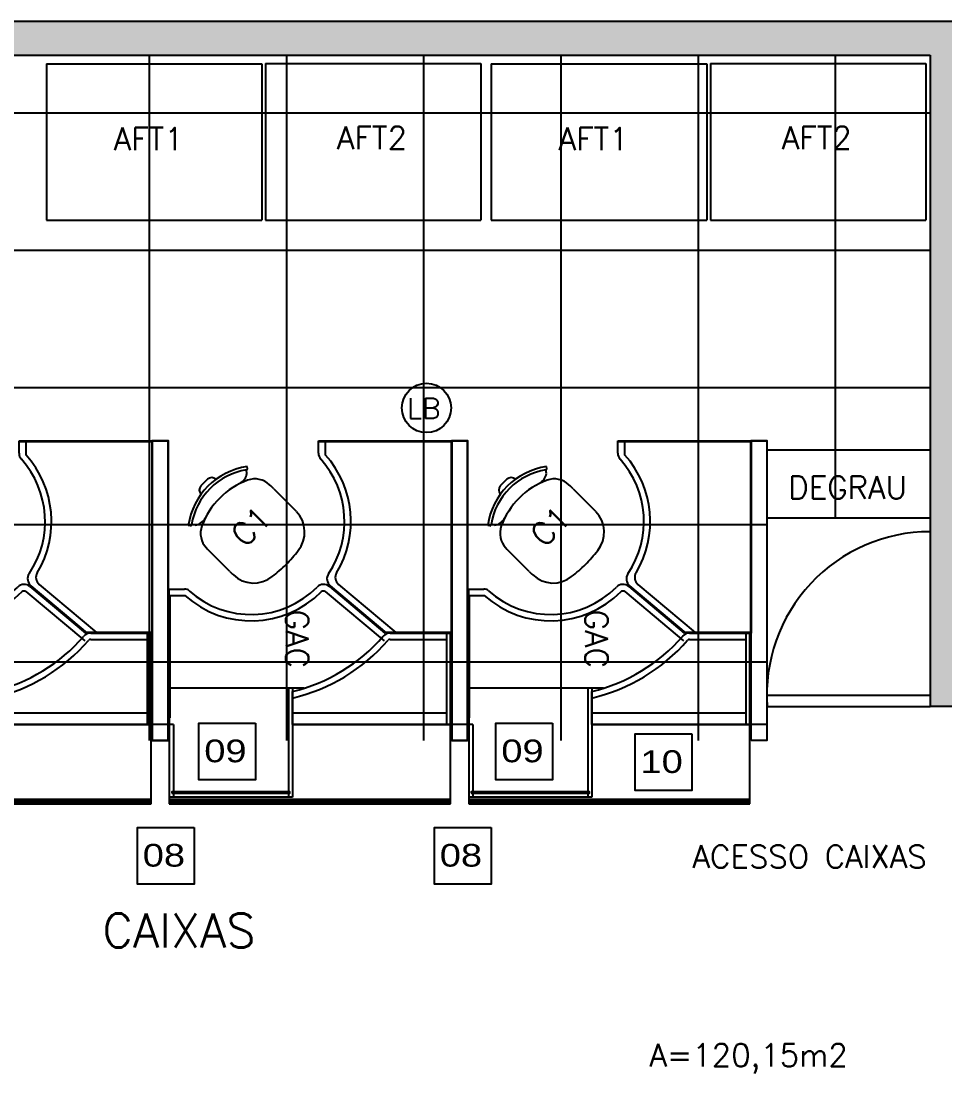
# Model space of a CAD drawing. Extents: x -36.1 to 57, y 1.4 to 46.9.
# Drawn here: x -8.87 to -4.798, y 41.236 to 45.897 of the extents above; entities that cross this region are included whole.
import ezdxf

# ---------------------------------------------------------------- set-up
doc = ezdxf.new("R2010")
doc.units = 0
doc.header["$LTSCALE"] = 0.02
doc.layers.get('0').update_dxf_attribs({"linetype": 'CONTINUOUS'})
for name, color, linetype in [('ACESSORIOS', 6, 'CONTINUOUS'), ('BLOCOS', 1, 'CONTINUOUS'), ('CADEIRAS', 6, 'CONTINUOUS'), ('CODIGO', 6, 'CONTINUOUS'), ('COTAS', 6, 'CONTINUOUS'), ('ESQUADRIA-F', 6, 'CONTINUOUS'), ('MESA-SUP', 5, 'CONTINUOUS'), ('MESAS', 1, 'CONTINUOUS'), ('PAREDE-SOL', 251, 'CONTINUOUS'), ('PAREDES', 7, 'CONTINUOUS'), ('PISO', 6, 'CONTINUOUS'), ('PISOELEVADO', 6, 'CONTINUOUS'), ('TEXTO', 7, 'CONTINUOUS'), ('TEXTO-F', 6, 'CONTINUOUS')]:
    doc.layers.add(name, color=color, linetype=linetype)
doc.styles.add('COTAS', font='romans.shx', dxfattribs={"width": 0.75})
doc.styles.add('NUMERO', font='arial.ttf', dxfattribs={"width": 1.2, "height": 0.4})
doc.styles.add('ROMANS', font='simplex.shx')

# ---------------------------------------------------------------- blocks, each defined once
blk = doc.blocks.new('AFT2')
at = {"layer": 'MESAS'}
for p, q in [((0, 0), (0.95, 0)), ((0, 0), (0, -0.69)), ((0.95, 0), (0.95, -0.69)), ((0, -0.69), (0.95, -0.69))]:
    blk.add_line(p, q, dxfattribs=at)
at = {"layer": 'CODIGO', "style": 'ROMANS'}
blk.add_text('AFT2', height=0.1, dxfattribs=at).set_placement((0.3152, -0.3775))
blk = doc.blocks.new('*X16')
at = {"color": 0}
for p, q in [((1170.7261, 1261.4762), (1170.7313, 1261.4814)), ((1170.7261, 1261.4709), (1170.7321, 1261.4769)), ((1170.7261, 1261.4656), (1170.7321, 1261.4716)), ((1170.7261, 1261.4603), (1170.7321, 1261.4663)), ((1170.7261, 1261.455), (1170.7321, 1261.461)), ((1170.7261, 1261.4497), (1170.7321, 1261.4557)), ((1170.7261, 1261.4444), (1170.7321, 1261.4504)), ((1170.7261, 1261.4391), (1170.7321, 1261.4451)), ((1170.7261, 1261.4338), (1170.7321, 1261.4398)), ((1170.7261, 1261.4285), (1170.7321, 1261.4345)), ((1170.7261, 1261.4232), (1170.7321, 1261.4292)), ((1170.7261, 1261.4179), (1170.7321, 1261.4239)), ((1170.7261, 1261.4126), (1170.7321, 1261.4186)), ((1170.7261, 1261.4073), (1170.7321, 1261.4133)), ((1170.7261, 1261.402), (1170.7321, 1261.408)), ((1170.7261, 1261.3967), (1170.7321, 1261.4027)), ((1170.7261, 1261.3914), (1170.7321, 1261.3974)), ((1170.7261, 1261.3861), (1170.7321, 1261.3921)), ((1170.7261, 1261.3808), (1170.7321, 1261.3868)), ((1170.7261, 1261.3755), (1170.7321, 1261.3815)), ((1170.7261, 1261.3702), (1170.7321, 1261.3762)), ((1170.7261, 1261.3649), (1170.7321, 1261.3709)), ((1170.7261, 1261.3595), (1170.7321, 1261.3655)), ((1170.7261, 1261.3542), (1170.7321, 1261.3602)), ((1170.7261, 1261.3489), (1170.7321, 1261.3549)), ((1170.7261, 1261.3436), (1170.7321, 1261.3496)), ((1170.7261, 1261.3383), (1170.7321, 1261.3443)), ((1170.7261, 1261.333), (1170.7321, 1261.339)), ((1170.7261, 1261.3277), (1170.7321, 1261.3337)), ((1170.7261, 1261.3224), (1170.7321, 1261.3284)), ((1170.7261, 1261.3171), (1170.7321, 1261.3231)), ((1170.7261, 1261.3118), (1170.7321, 1261.3178)), ((1170.7261, 1261.3065), (1170.7321, 1261.3125)), ((1170.7261, 1261.3012), (1170.7321, 1261.3072)), ((1170.7261, 1261.2959), (1170.7321, 1261.3019)), ((1170.7261, 1261.2906), (1170.7321, 1261.2966)), ((1170.7261, 1261.2853), (1170.7321, 1261.2913)), ((1170.7261, 1261.28), (1170.7321, 1261.286)), ((1170.7261, 1261.2747), (1170.7321, 1261.2807)), ((1170.7261, 1261.2694), (1170.7321, 1261.2754)), ((1170.7261, 1261.2641), (1170.7321, 1261.2701)), ((1170.7261, 1261.2588), (1170.7321, 1261.2648)), ((1170.7261, 1261.2535), (1170.7321, 1261.2595)), ((1170.7261, 1261.2482), (1170.7321, 1261.2542)), ((1170.7261, 1261.2429), (1170.7321, 1261.2489)), ((1170.7261, 1261.2376), (1170.7321, 1261.2436)), ((1170.7261, 1261.2323), (1170.7321, 1261.2383)), ((1170.7261, 1261.227), (1170.7321, 1261.233)), ((1170.7261, 1261.2217), (1170.7321, 1261.2277)), ((1170.7261, 1261.2164), (1170.7321, 1261.2224)), ((1170.7261, 1261.2111), (1170.7321, 1261.2171)), ((1170.7261, 1261.2058), (1170.7321, 1261.2118)), ((1170.7261, 1261.2005), (1170.7321, 1261.2065)), ((1170.7261, 1261.1951), (1170.7321, 1261.2011)), ((1170.7261, 1261.1898), (1170.7321, 1261.1958)), ((1170.7261, 1261.1845), (1170.7321, 1261.1905)), ((1170.7261, 1261.1792), (1170.7321, 1261.1852)), ((1170.7261, 1261.1739), (1170.7321, 1261.1799)), ((1170.7261, 1261.1686), (1170.7321, 1261.1746)), ((1170.7261, 1261.1633), (1170.7321, 1261.1693)), ((1170.7261, 1261.158), (1170.7321, 1261.164)), ((1170.7261, 1261.1527), (1170.7321, 1261.1587)), ((1170.7261, 1261.1474), (1170.7321, 1261.1534)), ((1170.7261, 1261.1421), (1170.7321, 1261.1481)), ((1170.7261, 1261.1368), (1170.7321, 1261.1428)), ((1170.7261, 1261.1315), (1170.7321, 1261.1375)), ((1170.7261, 1261.1262), (1170.7321, 1261.1322)), ((1170.7261, 1261.1209), (1170.7321, 1261.1269)), ((1170.7261, 1261.1156), (1170.7321, 1261.1216)), ((1170.7261, 1261.1103), (1170.7321, 1261.1163)), ((1170.7261, 1261.105), (1170.7321, 1261.111)), ((1170.7261, 1261.0997), (1170.7321, 1261.1057)), ((1170.7261, 1261.0944), (1170.7321, 1261.1004)), ((1170.7261, 1261.0891), (1170.7321, 1261.0951)), ((1170.7261, 1261.0838), (1170.7321, 1261.0898)), ((1170.7261, 1261.0785), (1170.7321, 1261.0845)), ((1170.7261, 1261.0732), (1170.7321, 1261.0792)), ((1170.7261, 1261.0679), (1170.7321, 1261.0739)), ((1170.7261, 1261.0626), (1170.7321, 1261.0686)), ((1170.7261, 1261.0573), (1170.7321, 1261.0633)), ((1170.7261, 1261.052), (1170.7321, 1261.058)), ((1170.7261, 1261.0467), (1170.7321, 1261.0527)), ((1170.7261, 1261.0414), (1170.7321, 1261.0474)), ((1170.7261, 1261.036), (1170.7321, 1261.042)), ((1170.7261, 1261.0307), (1170.7321, 1261.0367)), ((1170.7261, 1261.0254), (1170.7321, 1261.0314)), ((1170.7261, 1261.0201), (1170.7321, 1261.0261)), ((1170.7261, 1261.0148), (1170.7321, 1261.0208)), ((1170.7261, 1261.0095), (1170.7321, 1261.0155)), ((1170.7261, 1261.0042), (1170.7321, 1261.0102)), ((1170.7261, 1260.9989), (1170.7321, 1261.0049)), ((1170.7261, 1260.9936), (1170.7321, 1260.9996)), ((1170.7261, 1260.9883), (1170.7321, 1260.9943)), ((1170.7261, 1260.983), (1170.7321, 1260.989)), ((1170.7261, 1260.9777), (1170.7321, 1260.9837)), ((1170.7281, 1260.9744), (1170.7321, 1260.9784))]:
    blk.add_line(p, q, dxfattribs=at)
blk = doc.blocks.new('C1')
at = {"layer": 'CADEIRAS'}
for p, q in [((-0.1571, -0.0915), (-0.1627, -0.084)), ((-0.141, -0.1051), (-0.1505, -0.0924)), ((0.1822, -0.1051), (0.1916, -0.0924)), ((0.1982, -0.0915), (0.2039, -0.084)), ((-0.1768, -0.3574), (-0.1768, -0.237)), ((0.218, -0.237), (0.218, -0.3574))]:
    blk.add_line(p, q, dxfattribs=at)
for centre, radius, start, end in [((0.0206, -0.3284), 0.329, 86.4167, 93.5833), ((0.0206, -0.3284), 0.3055, 53.1301, 126.8699), ((0.0206, -0.3284), 0.2914, 54.0396, 125.9604), ((0.0018, -0.0281), 0.0282, 93.5833, 176.6281), ((0.0394, -0.0281), 0.0282, 3.3719, 86.4167), ((-0.1533, -0.0887), 0.0047, 216.8699, 305.9604), ((0.1944, -0.0887), 0.0047, 234.0396, 323.1301), ((-0.0825, -0.2134), 0.094, 114.9388, 178.3074), ((-0.1047, -0.0545), 0.0623, 234.3405, 285.7396), ((0.0206, -0.435), 0.3384, 90, 114.9388), ((0.0206, -0.435), 0.3384, 65.0612, 90), ((0.1458, -0.0545), 0.0623, 254.2604, 305.6595), ((0.1236, -0.2134), 0.094, 1.6926, 65.0612), ((0.7162, -0.237), 0.893, 178.3074, 180), ((-0.675, -0.237), 0.893, 0, 1.6926), ((0.5282, -0.3574), 0.705, 180, 181.7293), ((-0.487, -0.3574), 0.705, 358.2707, 360), ((-0.045, -0.3747), 0.1316, 181.7293, 263.155), ((0.0861, -0.3747), 0.1316, 276.845, 358.2707), ((0.0206, 0.1713), 0.6815, 263.155, 270), ((0.0206, 0.1713), 0.6815, 270, 276.845)]:
    blk.add_arc(centre, radius, start, end, dxfattribs=at)
at = {"layer": 'CODIGO', "style": 'ROMANS'}
blk.add_text('C1', height=0.1, dxfattribs=at).set_placement((-0.0581, -0.3324))
blk = doc.blocks.new('GAC')
at = {"layer": 'CODIGO', "color": 2}
blk.add_line((1.2, 1.297), (1.2, 0.618), dxfattribs=at)
at = {"layer": 'MESA-SUP'}
for p, q in [((1.25, 1.39), (1.25, 1.32)), ((0, 1.32), (0.8467, 1.32)), ((0.0025, 1.3175), (0.8442, 1.3175)), ((0.0025, 1.3175), (0.8442, 1.3175)), ((1.25, 0.07), (1.25, 0))]:
    blk.add_line(p, q, dxfattribs=at)
blk.add_lwpolyline([(0, 1.32), (-0.0015, 1.32), (-0.0015, 1.39), (0, 1.39)], dxfattribs=at)
for points in [[(1.32, 1.32), (0, 1.32), (0, 1.39), (1.32, 1.39)], [(1.32, 0.07), (0, 0.07), (0, 0), (1.32, 0)]]:
    blk.add_lwpolyline(points, close=True, dxfattribs=at)
at = {"layer": 'MESAS'}
for p, q in [((0, 0.7325), (0, 1.32)), ((0.0025, 0.7325), (0.0025, 1.3175)), ((0.8442, 1.3175), (0.8442, 1.0298)), ((0.8467, 1.32), (0.8467, 1.0328)), ((0.8467, 1.315), (0.8467, 1.03)), ((0.8467, 1.0485), (0.8467, 1.315)), ((1.6, 1.315), (0.8467, 1.315)), ((0.8467, 1.315), (1.25, 1.315)), ((0.9, 1.315), (1.25, 1.315)), ((1.25, 1.302), (1.25, 1.315)), ((1.25, 1.315), (1.25, 0.618)), ((1.58, 1.315), (1.58, 0.075)), ((1.5852, 1.315), (1.5852, 0.075)), ((1.59, 1.315), (1.59, 0.075)), ((1.5941, 1.315), (1.5941, 0.075)), ((1.5973, 1.315), (1.5973, 0.075)), ((1.5993, 1.315), (1.5993, 0.075)), ((1.6, 0.075), (1.6, 1.315)), ((0.8467, 1.297), (1.25, 1.297)), ((0.8747, 1.0485), (0.8747, 1.297)), ((1.25, 0.618), (1.25, 1.302)), ((0.6326, 0.8212), (0.8442, 1.0734)), ((0.6383, 0.7844), (0.8467, 1.0328)), ((0.6417, 0.7807), (0.8467, 1.025)), ((0.0622, 0.7636), (0.0025, 0.7636)), ((0.0542, 0.7325), (0, 0.7325)), ((1.09, 0.6692), (1.09, 0.075)), ((1.09, 0.618), (1.09, 0.6)), ((1.09, 0.618), (1.09, 0.6)), ((1.09, 0.618), (1.57, 0.618)), ((1.25, 0.618), (1.1043, 0.618)), ((1.57, 0.618), (1.57, 0.6)), ((1.09, 0.6), (1.546, 0.6)), ((1.552, 0.6), (1.57, 0.6)), ((1.57, 0.6), (1.57, 0.075)), ((0.6527, 0.075), (0.6527, 0.1423)), ((1.2227, 0.075), (0.6527, 0.075)), ((0.6807, 0.0775), (1.2202, 0.0775)), ((1.09, 0.075), (1.6, 0.075)), ((1.25, 0.093), (1.25, 0.075)), ((1.25, 0.093), (1.546, 0.093)), ((1.25, 0.075), (1.57, 0.075)), ((1.552, 0.093), (1.57, 0.093))]:
    blk.add_line(p, q, dxfattribs=at)
blk.add_lwpolyline([(0.6807, 0.0775), (0.6807, 0.1423, -0.184744), (0.6812, 0.1437, 0.399041), (0.6639, 0.7465, -0.389622), (0.6632, 0.7627), (0.8812, 1.0225)], format="xyb", dxfattribs=at)
blk.add_lwpolyline([(1.552, 0.086), (1.552, 0.607), (1.546, 0.607), (1.546, 0.086)], close=True, dxfattribs=at)
for centre, radius, start, end in [((0.8867, 1.0485), 0.04, 180, 229.0406), ((0.8867, 1.0485), 0.012, 180, 229.0406), ((0.355, 0.436), 0.7991, 13.1649, 49.0406), ((0.355, 0.436), 0.7711, 13.652, 49.0406), ((0.355, 0.436), 0.4394, 58.9935, 131.7928), ((0.355, 0.436), 0.4114, 55.9688, 131.7928), ((0.6019, 0.8469), 0.04, 238.9935, 320), ((0.6076, 0.8101), 0.04, 235.9688, 320), ((0.6724, 0.755), 0.04, 140, 225.148), ((0.0542, 0.7725), 0.04, 270, 311.7928), ((0.355, 0.436), 0.41, 318.1319, 45.148), ((0.6827, 0.1423), 0.03, 138.1319, 180)]:
    blk.add_arc(centre, radius, start, end, dxfattribs=at)
at = {"rotation": 135}
blk.add_blockref('C1', (0.198, 0.2143), dxfattribs=at)
at = {"layer": 'MESAS'}
blk.add_blockref('*X16', (-1169.1801, -1260.8814), dxfattribs=at)
at = {"layer": 'CODIGO', "style": 'ROMANS'}
blk.add_text('GAC', height=0.1, dxfattribs=at).set_placement((0.7435, 0.5887))
blk = doc.blocks.new('AFT1')
at = {"layer": 'MESAS'}
for p, q in [((0, 0), (0.95, 0)), ((0, 0), (0, -0.69)), ((0.95, 0), (0.95, -0.69)), ((0, -0.69), (0.95, -0.69))]:
    blk.add_line(p, q, dxfattribs=at)
at = {"layer": 'CODIGO', "style": 'ROMANS'}
blk.add_text('AFT1', height=0.1, dxfattribs=at).set_placement((0.2969, -0.3813))
blk = doc.blocks.new('LB')
at = {"layer": 'ACESSORIOS'}
blk.add_circle((0, 0), 0.1086, dxfattribs=at)
at = {"layer": 'CODIGO', "style": 'ROMANS'}
blk.add_text('LB', height=0.09, dxfattribs=at).set_placement((-0.0855, -0.047))

msp = doc.modelspace()

# ---------------------------------------------------------------- hatches: boundary and pattern name
at = {"layer": 'PAREDE-SOL'}
h = msp.add_hatch(color=256, dxfattribs=at)
h.paths.add_polyline_path([(-4.8626, 45.7473), (-4.8626, 42.8773), (-4.7126, 42.8773), (-4.7126, 43.0473), (-1.2126, 43.0473), (-1.2126, 43.1973), (-2.6326, 43.1973), (-2.6326, 44.5573), (-3.5326, 44.5573), (-3.5326, 44.4073), (-2.7826, 44.4073), (-2.7826, 43.1973), (-4.3826, 43.1973), (-4.3826, 43.6023), (-4.5326, 43.6023), (-4.5326, 43.1973), (-4.7126, 43.1973), (-4.7126, 45.8973), (-12.5126, 45.8973), (-12.5126, 33.3373), (-11.4026, 33.3373), (-11.4026, 33.4873), (-12.3626, 33.4873), (-12.3626, 45.7473), (-11.1226, 45.7473), (-11.1226, 44.6773), (-10.9726, 44.6773), (-10.9726, 45.7473)])
h.paths.add_polyline_path([(-11.1573, 44.6916), (-10.9739, 44.6916), (-10.9739, 44.8416), (-11.1573, 44.8416)], flags=25)

# ---------------------------------------------------------------- linework, layer by layer
at = {"layer": 'ESQUADRIA-F'}
msp.add_arc((-4.8626, 42.9273), 0.72, 90, 183.9821, dxfattribs=at)
at = {"layer": 'PAREDES'}
for p, q in [((-12.5126, 45.8973), (-4.7126, 45.8973)), ((-10.9726, 45.7473), (-4.8626, 45.7473)), ((-4.8626, 45.7473), (-4.8626, 42.8773)), ((-4.7126, 42.8773), (-4.8626, 42.8773))]:
    msp.add_line(p, q, dxfattribs=at)
at = {"layer": 'PISO'}
for p, q in [((-5.5826, 44.0076), (-4.8626, 44.0076)), ((-5.5826, 43.7076), (-4.8626, 43.7076)), ((-5.5826, 42.9273), (-4.8626, 42.9273)), ((-5.5826, 42.8773), (-4.8626, 42.8773))]:
    msp.add_line(p, q, dxfattribs=at)
at = {"layer": 'PISOELEVADO'}
for p, q in [((-8.3042, 42.7273), (-8.3042, 45.7473)), ((-7.6992, 42.7273), (-7.6992, 45.7473)), ((-7.0942, 42.7273), (-7.0942, 45.7473)), ((-6.4892, 42.7273), (-6.4892, 45.7473)), ((-5.8842, 42.7273), (-5.8842, 45.7473)), ((-5.2792, 43.7076), (-5.2792, 45.7473)), ((-9.3619, 45.4932), (-4.8626, 45.4932)), ((-10.9726, 44.8882), (-4.8626, 44.8882)), ((-10.9726, 44.2832), (-4.8626, 44.2832)), ((-10.9726, 43.6782), (-5.5826, 43.6782)), ((-10.9726, 43.0732), (-5.5822, 43.0732))]:
    msp.add_line(p, q, dxfattribs=at)
at = {"layer": 'TEXTO-F', "color": 170}
for points in [[(-7.8366, 42.8031), (-7.8366, 42.5531), (-8.0866, 42.5531), (-8.0866, 42.8031)], [(-6.5269, 42.8031), (-6.5269, 42.5531), (-6.7769, 42.5531), (-6.7769, 42.8031)], [(-5.9133, 42.7559), (-5.9133, 42.5059), (-6.1633, 42.5059), (-6.1633, 42.7559)], [(-8.1079, 42.3432), (-8.1079, 42.0932), (-8.3579, 42.0932), (-8.3579, 42.3432)], [(-6.7982, 42.3432), (-6.7982, 42.0932), (-7.0482, 42.0932), (-7.0482, 42.3432)]]:
    msp.add_lwpolyline(points, close=True, dxfattribs=at)

# ---------------------------------------------------------------- block references
at = {"layer": 'BLOCOS'}
for name, p in [('AFT1', (-8.7588, 45.7096)), ('AFT2', (-7.793, 45.7108)), ('AFT1', (-6.7973, 45.7096)), ('AFT2', (-5.8315, 45.7108)), ('LB', (-7.0831, 44.1925))]:
    msp.add_blockref(name, p, dxfattribs=at)
at = {"layer": 'BLOCOS', "rotation": 270}
for p in [(-9.6119, 44.0473), (-8.2919, 44.0473), (-6.9719, 44.0473)]:
    msp.add_blockref('GAC', p, dxfattribs=at)

# ---------------------------------------------------------------- texts
at = {"layer": 'CODIGO', "style": 'COTAS'}
msp.add_text('A=120,15m2', height=0.1, dxfattribs=at).set_placement((-6.0998, 41.2904))
at = {"layer": 'COTAS', "style": 'COTAS'}
for s, p in [('DEGRAU', (-5.4874, 43.7917)), ('ACESSO CAIXAS', (-5.91, 42.165))]:
    msp.add_text(s, height=0.1, dxfattribs=at).set_placement(p)
at = {"layer": 'TEXTO', "style": 'COTAS'}
msp.add_text('CAIXAS', height=0.15, dxfattribs=at).set_placement((-8.5119, 41.8149))
at = {"layer": 'TEXTO-F', "style": 'NUMERO', "width": 1.2}
for s, p in [('09', (-8.0627, 42.631)), ('09', (-6.753, 42.631)), ('10', (-6.1395, 42.5838)), ('08', (-8.3341, 42.1711)), ('08', (-7.0244, 42.1711))]:
    msp.add_text(s, height=0.1, dxfattribs=at).set_placement(p)

doc.saveas('drawing.dxf')
